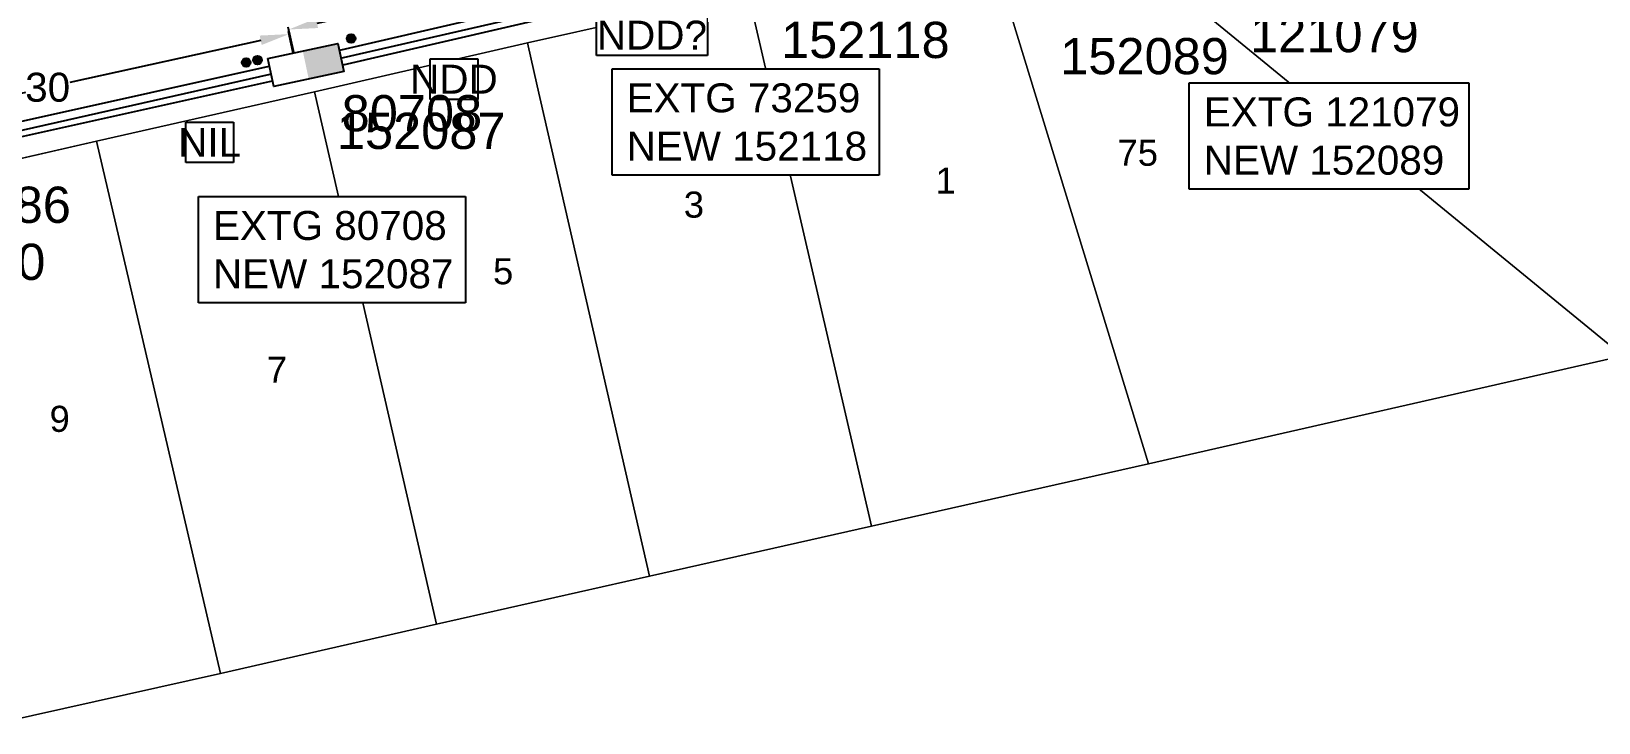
# Model space of a CAD drawing. Header units: metres. Extents: x 298156 to 298818, y 6171580 to 6172425.
# Drawn here: x 298489.2 to 298597.5, y 6171770.7 to 6171818.4 of the extents above; entities that cross this region are included whole.
import ezdxf
from ezdxf.enums import TextEntityAlignment as Align

# ---------------------------------------------------------------- set-up
doc = ezdxf.new("R2010")
doc.units = ezdxf.units.M
doc.layers.get('0').update_dxf_attribs({"color": 6})
doc.layers.add('Cadastre Land Parcels_SP_EXT', color=9, linetype='Continuous', lineweight=5)
doc.layers.add('Cadastre Roads_SP_EXT', color=9, linetype='Continuous', lineweight=5)
for name, color, linetype in [('Duct_SP_NEW', 2, 'Continuous'), ('Mains_LV_NEW_T84', 2, 'Continuous'), ('Notes_Field', 180, 'Continuous'), ('Notes_LV_MISC', 7, 'Continuous'), ('Notes_SP_LV_SL_MISC', 7, 'Continuous'), ('Notes_SP_MISC', 7, 'Continuous'), ('SupportsUG_SP_LV_EXT', 7, 'Continuous'), ('SupportsUG_SP_LV_NEW', 2, 'Continuous')]:
    doc.layers.add(name, color=color, linetype=linetype)
doc.layers.add('Features_HIDE', color=1, linetype='Continuous', plot=False)
doc.layers.get('0').off()
doc.layers.get('Features_HIDE').off()
doc.styles.add('iecARIAL', font='arial.ttf', dxfattribs={"height": 2})
doc.styles.get("Standard").update_dxf_attribs({"font": 'arial.ttf'})
doc.linetypes.add('Cable New UG', pattern='A,7,-0.25,["x",Standard,S=2,R=0,X=0.2,Y=-0.8],-2.1', length=9.35)
doc.dimstyles.new('Copy of Standard', dxfattribs={"dimtxt": 2, "dimasz": 2, "dimexe": 0.18, "dimexo": 0.0625, "dimgap": 0.09, "dimtad": 0, "dimtih": 1, "dimtoh": 1, "dimdec": 0, "dimzin": 0, "dimdsep": 46, "dimtxsty": 'Standard', "dimcen": 0.09, "dimadec": 0, "dimazin": 0, "dimtfac": 1, "dimtdec": 0, "dimtofl": 0, "dimtmove": 0, "dimatfit": 3, "dimfxl": 1, "dimtolj": 1, "dimtzin": 0, "dimarcsym": 0})

# ---------------------------------------------------------------- blocks, each defined once
blk = doc.blocks.new('PILLAR_EXT')
blk.add_hatch(color=256).paths.add_polyline_path([(-2.475, 0.99), (-2.475, -0.99), (2.475, -0.99), (2.475, 0.99)])
blk.add_lwpolyline([(-2.475, -0.99), (2.475, -0.99), (2.475, 0.99), (-2.475, 0.99)], close=True)
at = {"style": 'iecARIAL', "flags": 8}
blk.add_attdef('ASSET_NUM', (1.5, 3.5), '', height=2.5, dxfattribs=at)
for tag, p, flags in [('OWNED_BY', (0, -0.2), 9), ('STATE', (0, -0.4), 9), ('SUPPORT_TYPE', (0, -0.6), 9), ('USAGE', (0, -0.8), 9), ('LEGEND', (0, -1), 9), ('LOCATION', (0, -1.2), 9), ('STREETNAME', (0, -1.8), 9), ('SUBURB', (0, -2), 1), ('NOTES', (0, -1.4), 9), ('PARENT', (0, -1.6), 9)]:
    blk.add_attdef(tag, p, '', height=0.2, dxfattribs=dict(flags=flags))
blk = doc.blocks.new('*D219')
at = {"layer": 'Defpoints', "color": 0, "transparency": 16777216}
for p in [(298538.64, 6171825.61), (298539.19, 6171823.15), (298507.51, 6171816.12)]:
    blk.add_point(p, dxfattribs=at)
at = {"layer": 'Notes_Field', "color": 0, "lineweight": -2, "transparency": 16777216}
for p, q in [((298539.18, 6171823.21), (298538.6, 6171825.79)), ((298536.69, 6171825.18), (298523.49, 6171822.25)), ((298508.92, 6171819.01), (298520.47, 6171821.58)), ((298507.5, 6171816.18), (298506.93, 6171818.75))]:
    blk.add_line(p, q, dxfattribs=at)
at = {"layer": 'Notes_Field', "color": 0, "transparency": 16777216}
for points in [[(298536.62, 6171825.5), (298536.76, 6171824.85), (298538.64, 6171825.61)], [(298508.85, 6171819.34), (298508.99, 6171818.68), (298506.97, 6171818.58)]]:
    blk.add_solid(points, dxfattribs=at)
at = {"layer": 'Notes_Field', "color": 0, "transparency": 16777216, "insert": (298521.98, 6171821.91), "char_height": 2, "attachment_point": 5}
blk.add_mtext('\\A1;32', dxfattribs=at)
blk = doc.blocks.new('*D222')
at = {"layer": 'Defpoints', "color": 0, "transparency": 16777216}
for p in [(298506.98, 6171818.26), (298507.52, 6171815.83), (298478.12, 6171809.34)]:
    blk.add_point(p, dxfattribs=at)
at = {"layer": 'Notes_Field', "color": 0, "lineweight": -2, "transparency": 16777216}
for p, q in [((298505.03, 6171817.83), (298491.83, 6171814.92)), ((298507.5, 6171815.89), (298506.94, 6171818.44)), ((298479.54, 6171812.21), (298488.79, 6171814.25)), ((298478.11, 6171809.4), (298477.55, 6171811.95))]:
    blk.add_line(p, q, dxfattribs=at)
at = {"layer": 'Notes_Field', "color": 0, "transparency": 16777216}
for points in [[(298504.96, 6171818.16), (298505.1, 6171817.51), (298506.98, 6171818.26)], [(298479.47, 6171812.53), (298479.61, 6171811.88), (298477.59, 6171811.77)]]:
    blk.add_solid(points, dxfattribs=at)
at = {"layer": 'Notes_Field', "color": 0, "transparency": 16777216, "insert": (298490.31, 6171814.58), "char_height": 2, "attachment_point": 5}
blk.add_mtext('\\A1;30', dxfattribs=at)
blk = doc.blocks.new('PILLAR_REPLACE_NEW')
for tag, flags, p in [('OWNED_BY', 9, (1.5, -1.8)), ('OPERATED_BY', 9, (1.5, -2)), ('MAINTAINED_BY', 9, (1.5, -2.2)), ('TYPE', 9, (1.5, -2.4)), ('Z', 1, (1.5, -2.6))]:
    blk.add_attdef(tag, text='', height=0.2, dxfattribs=dict(flags=flags)).set_placement(p, align=Align.MIDDLE_LEFT)
blk.add_wipeout([(-2.475, 0.99), (2.475, 0.99), (2.475, -0.99), (-2.475, -0.99)])
blk.add_hatch(color=256).paths.add_polyline_path([(0, -0.99), (2.475, -0.99), (2.475, 0.99), (0, 0.99)])
at = {"lineweight": -3}
blk.add_lwpolyline([(-2.475, 0.99), (2.475, 0.99), (2.475, -0.99), (-2.475, -0.99)], close=True, dxfattribs=at)
for tag, height, flags, p in [('ASSET_NUM', 2.5, 8, (2, 2)), ('USAGE', 0.2, 9, (1.5, 0)), ('STREETNAME', 0.2, 9, (1.5, -1)), ('LEGEND', 0.2, 9, (1.5, -0.2)), ('LOCATION', 0.2, 9, (1.5, -0.4)), ('NOTES', 0.2, 9, (1.5, -0.6)), ('PARENT', 0.2, 9, (1.5, -0.8)), ('SUBURB', 0.2, 9, (1.5, -1.2)), ('STATE', 0.2, 9, (1.5, -1.4)), ('STREET_CODE_NUMBER', 0.2, 9, (1.5, -1.6))]:
    blk.add_attdef(tag, text='', height=height, dxfattribs=dict(flags=flags)).set_placement(p, align=Align.MIDDLE_LEFT)

msp = doc.modelspace()

# ---------------------------------------------------------------- hatches: boundary and pattern name
at = {"layer": 'Notes_LV_MISC'}
h = msp.add_hatch(color=2, dxfattribs=at)
h.dxf.hatch_style = 1
edge = h.paths.add_edge_path()
edge.add_arc((298504.02, 6171816.3), 0.3, 94.0512, 454.0512)

# ---------------------------------------------------------------- linework, layer by layer
at = {"layer": 'Cadastre Land Parcels_SP_EXT', "linetype": 'Continuous'}
for p, q in [((298538.71, 6171821.07), (298523.47, 6171817.65)), ((298540.11, 6171815.01), (298538.71, 6171821.07)), ((298538.71, 6171821.07), (298540.11, 6171815.01)), ((298599.14, 6171796.06), (298568.33, 6171821.26)), ((298568.33, 6171821.26), (298599.14, 6171796.06)), ((298556.95, 6171819.32), (298566.37, 6171788.6)), ((298566.37, 6171788.6), (298556.95, 6171819.32)), ((298523.47, 6171817.65), (298508.74, 6171814.27)), ((298523.47, 6171817.65), (298524.14, 6171814.69)), ((298524.14, 6171814.69), (298523.47, 6171817.65)), ((298524.14, 6171814.69), (298531.9, 6171780.83)), ((298531.9, 6171780.83), (298524.14, 6171814.69)), ((298547.24, 6171784.29), (298540.11, 6171815.01)), ((298540.11, 6171815.01), (298547.24, 6171784.29)), ((298508.74, 6171814.27), (298493.68, 6171810.86)), ((298517.17, 6171777.53), (298508.74, 6171814.27)), ((298508.74, 6171814.27), (298517.17, 6171777.53)), ((298493.68, 6171810.86), (298478.76, 6171807.47)), ((298493.68, 6171810.86), (298502.25, 6171774.12)), ((298502.25, 6171774.12), (298493.68, 6171810.86)), ((298566.37, 6171788.6), (298599.14, 6171796.06)), ((298599.14, 6171796.06), (298566.37, 6171788.6)), ((298547.24, 6171784.29), (298566.37, 6171788.6)), ((298566.37, 6171788.6), (298547.24, 6171784.29)), ((298531.9, 6171780.83), (298547.24, 6171784.29)), ((298547.24, 6171784.29), (298531.9, 6171780.83)), ((298547.24, 6171784.29), (298547.24, 6171784.29)), ((298517.17, 6171777.53), (298531.9, 6171780.83)), ((298531.9, 6171780.83), (298517.17, 6171777.53)), ((298531.9, 6171780.83), (298531.9, 6171780.83)), ((298502.25, 6171774.12), (298517.17, 6171777.53)), ((298517.17, 6171777.53), (298502.25, 6171774.12)), ((298517.17, 6171777.53), (298517.17, 6171777.53)), ((298487.09, 6171770.73), (298502.25, 6171774.12)), ((298502.25, 6171774.12), (298487.09, 6171770.73)), ((298502.25, 6171774.12), (298502.25, 6171774.12))]:
    msp.add_line(p, q, dxfattribs=at)
at = {"layer": 'Cadastre Roads_SP_EXT', "linetype": 'Continuous'}
for p, q in [((298523.47, 6171817.65), (298538.71, 6171821.07)), ((298508.74, 6171814.27), (298523.47, 6171817.65)), ((298493.68, 6171810.86), (298508.74, 6171814.27)), ((298478.76, 6171807.47), (298493.68, 6171810.86))]:
    msp.add_line(p, q, dxfattribs=at)
at = {"layer": 'Duct_SP_NEW'}
for p, q in [((298538.15, 6171823.54), (298508.07, 6171816.58)), ((298538.36, 6171822.52), (298508.3, 6171815.56)), ((298508.07, 6171816.58), (298478.2, 6171809.94)), ((298508.3, 6171815.56), (298478.43, 6171808.93))]:
    msp.add_line(p, q, dxfattribs=at)
at = {"layer": 'Mains_LV_NEW_T84', "color": 2, "linetype": 'Cable New UG', "flags": 128}
msp.add_lwpolyline([(298546.41, 6171950.29), (298546.41, 6171950.29), (298549.03, 6171935.01), (298552.26, 6171904.64), (298556.13, 6171874.41), (298559.4, 6171848.91), (298563.56, 6171841.81), (298567.64, 6171838.88), (298570.79, 6171834.33), (298571.29, 6171828.72), (298570.74, 6171826.59), (298567.25, 6171822.26), (298563.54, 6171819.72), (298560.67, 6171819.82), (298554.68, 6171822.65), (298546.78, 6171823.64), (298542.97, 6171823.69), (298538.11, 6171822.9), (298508, 6171816), (298478.19, 6171809.29), (298448.37, 6171802.58), (298418.73, 6171795.72), (298389.86, 6171788.04), (298366.7, 6171783.56)], dxfattribs=at)
at = {"layer": 'Notes_LV_MISC'}
msp.add_circle((298504.02, 6171816.3), 0.3, dxfattribs=at)

# ---------------------------------------------------------------- block references
at = {"layer": 'Features_HIDE'}
ref = msp.add_blockref('PILLAR_EXT', (298566.94, 6171822.7), dxfattribs=dict(at, rotation=50.41229617960992))
ref.add_attrib('ASSET_NUM', '121079', dxfattribs={"layer": 'SupportsUG_SP_LV_EXT', "height": 2.5, "style": 'iecARIAL'}).set_placement((298573.39, 6171818.26), align=Align.MIDDLE_LEFT)
ref = msp.add_blockref('PILLAR_EXT', (298508.18, 6171816.07), dxfattribs=dict(at, rotation=10.42419404411031))
ref.add_attrib('ASSET_NUM', '80708', dxfattribs={"layer": 'SupportsUG_SP_LV_EXT', "height": 2.5, "style": 'iecARIAL'}).set_placement((298510.62, 6171810.8), align=Align.BOTTOM_LEFT)
ref = msp.add_blockref('PILLAR_EXT', (298478.31, 6171809.43), dxfattribs=dict(at, rotation=11.66169193591109))
ref.add_attrib('ASSET_NUM', '73870', dxfattribs={"layer": 'SupportsUG_SP_LV_EXT', "height": 2.5, "style": 'iecARIAL'}).set_placement((298480.44, 6171800.54), align=Align.BOTTOM_LEFT)

# ---------------------------------------------------------------- texts
at = {"layer": 'Cadastre Land Parcels_SP_EXT'}
for s, p in [('75', (298564.23, 6171809.17)), ('1', (298551.66, 6171807.25)), ('3', (298534.26, 6171805.59)), ('5', (298521.08, 6171800.99)), ('7', (298505.46, 6171794.19)), ('9', (298490.44, 6171790.8))]:
    msp.add_text(s, height=1.8, dxfattribs=at).set_placement(p)

# ---------------------------------------------------------------- dimensions: what is measured, and where the dimension line sits
at = {"layer": 'Notes_Field'}
for base, p1, p2, angle, picture, middle in [((298538.64, 6171825.61), (298507.51, 6171816.12), (298539.19, 6171823.15), 12.5197, '*D219', (298521.98, 6171821.91)), ((298506.98, 6171818.26), (298478.12, 6171809.34), (298507.52, 6171815.83), 12.4481, '*D222', (298490.31, 6171814.58))]:
    dim = msp.add_linear_dim(base=base, p1=p1, p2=p2, angle=angle, dimstyle='Copy of Standard', dxfattribs=at)
    dim.commit()
    dim.dimension.update_dxf_attribs({"geometry": picture, "text_midpoint": middle, "dimtype": 161})

# ---------------------------------------------------------------- next in the draw order: block references
at = {"layer": 'SupportsUG_SP_LV_NEW'}
ref = msp.add_blockref('PILLAR_REPLACE_NEW', (298538.26, 6171823.03), dxfattribs=dict(at, rotation=12.00213464409125))
ref.add_attrib('ASSET_NUM', '152118', dxfattribs={"layer": '0', "height": 2.5}).set_placement((298540.98, 6171817.86), align=Align.MIDDLE_LEFT)
ref = msp.add_blockref('PILLAR_REPLACE_NEW', (298567.16, 6171822.48), dxfattribs=dict(at, rotation=43.12848289136604))
ref.add_attrib('ASSET_NUM', '152089', dxfattribs={"layer": '0', "height": 2.5}).set_placement((298560.27, 6171816.74), align=Align.MIDDLE_LEFT)
ref = msp.add_blockref('PILLAR_REPLACE_NEW', (298508.14, 6171816.13), dxfattribs=dict(at, rotation=12.00213464409125))
ref.add_attrib('ASSET_NUM', '152087', dxfattribs={"layer": '0', "height": 2.5}).set_placement((298510.29, 6171811.58), align=Align.MIDDLE_LEFT)
ref = msp.add_blockref('PILLAR_REPLACE_NEW', (298478.31, 6171809.45), dxfattribs=dict(at, rotation=12.00213464409125))
ref.add_attrib('ASSET_NUM', '152086', dxfattribs={"layer": '0', "height": 2.5}).set_placement((298480.26, 6171806.48), align=Align.MIDDLE_LEFT)

# ---------------------------------------------------------------- next in the draw order: texts
at = {"layer": 'Notes_SP_LV_SL_MISC', "char_height": 2, "attachment_point": 1, "bg_fill": 19, "box_fill_scale": 1.5, "bg_fill_color": 256, "bg_fill_transparency": 0}
for s, width, insert in [('EXTG 73259\\PNEW 152118', 16.4576, (298530.31, 6171814.86)), ('EXTG 121079\\PNEW 152089', 17.3094, (298570.19, 6171813.89)), ('EXTG 80708\\PNEW 152087', 16.4576, (298501.73, 6171806.05))]:
    msp.add_mtext_dynamic_manual_height_columns(s, width=width, gutter_width=4, heights=[0], dxfattribs=dict(at, insert=insert))
at = {"layer": 'Notes_SP_MISC', "insert": (298501.5, 6171810.79), "char_height": 2, "attachment_point": 5, "bg_fill": 19, "box_fill_scale": 1.2, "bg_fill_color": 256, "bg_fill_transparency": 0}
msp.add_mtext_dynamic_manual_height_columns('NIL', width=2.5, gutter_width=4, heights=[0], dxfattribs=at)

# ---------------------------------------------------------------- next in the draw order: hatches: boundary and pattern name
at = {"layer": 'Notes_LV_MISC'}
h = msp.add_hatch(color=2, dxfattribs=at)
h.dxf.hatch_style = 1
edge = h.paths.add_edge_path()
edge.add_arc((298511.27, 6171817.96), 0.3, 182.0234, 542.0234)
h = msp.add_hatch(color=2, dxfattribs=at)
h.dxf.hatch_style = 1
edge = h.paths.add_edge_path()
edge.add_arc((298504.8, 6171816.47), 0.3, 94.0512, 454.0512)

# ---------------------------------------------------------------- next in the draw order: linework, layer by layer
for centre in [(298511.27, 6171817.96), (298504.8, 6171816.47)]:
    msp.add_circle(centre, 0.3, dxfattribs=at)

# ---------------------------------------------------------------- next in the draw order: texts
at = {"layer": 'Notes_SP_MISC', "char_height": 2, "attachment_point": 5, "bg_fill": 19, "box_fill_scale": 1.2, "bg_fill_color": 256, "bg_fill_transparency": 0}
for s, width, insert in [('NDD?', 6.8795, (298532.06, 6171818.19)), ('NDD', 2.5, (298518.38, 6171815.15))]:
    msp.add_mtext_dynamic_manual_height_columns(s, width=width, gutter_width=4, heights=[0], dxfattribs=dict(at, insert=insert))

doc.saveas('drawing.dxf')
